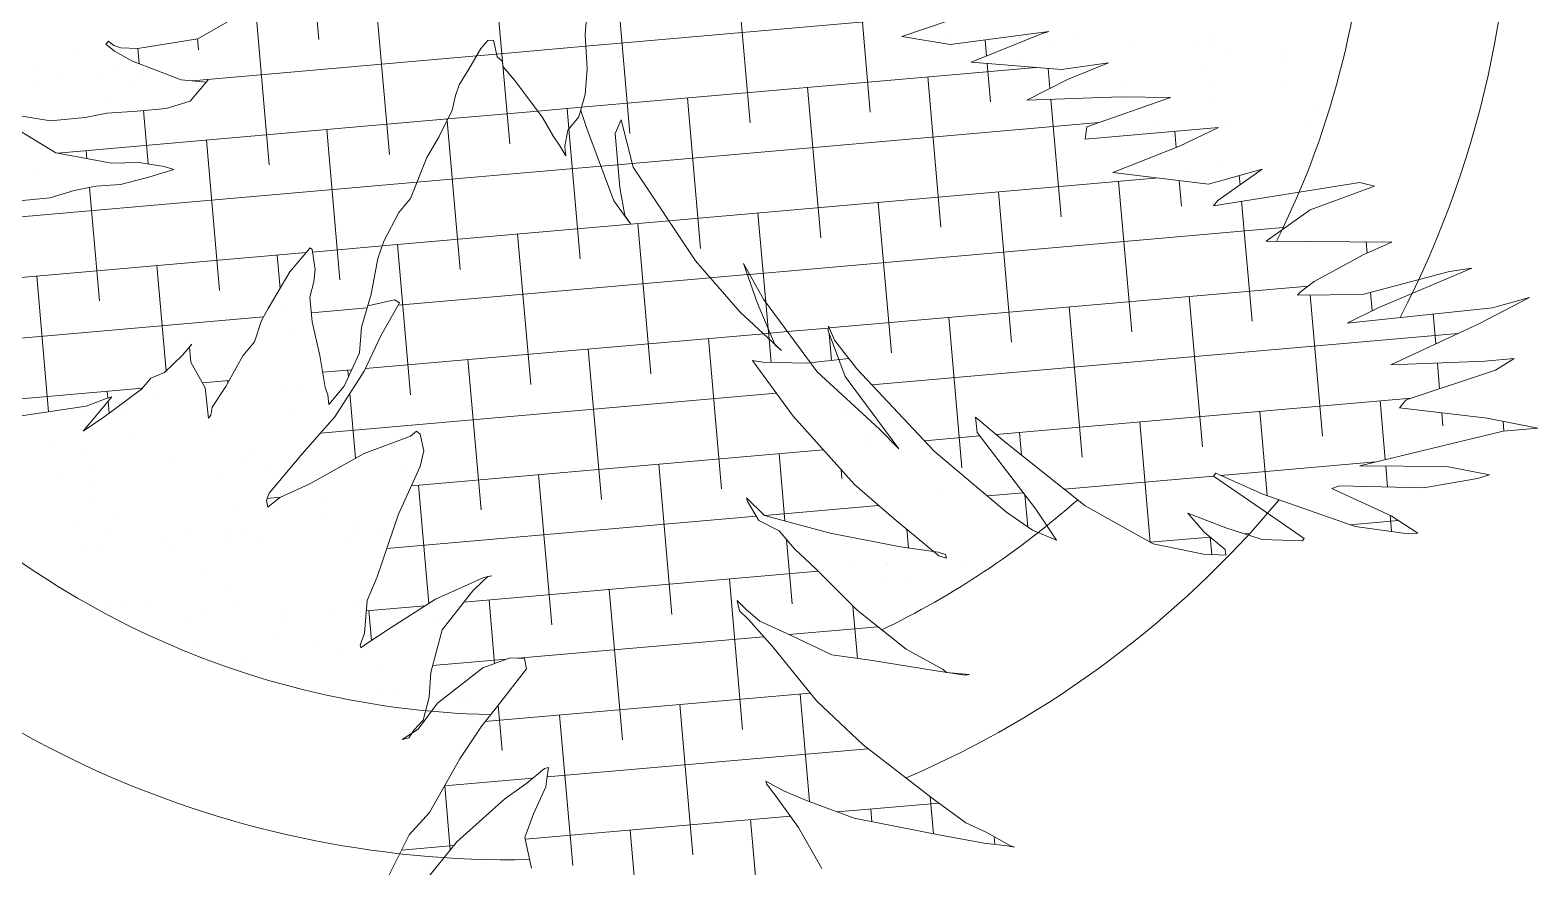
# Model space of a CAD drawing. Header units: metres. Extents: x -56 to -36, y -677 to -309.
# Drawn here: x -38.8866 to -38.6429, y -316.2995 to -316.1644 of the extents above; entities that cross this region are included whole.
import ezdxf

# ---------------------------------------------------------------- set-up
doc = ezdxf.new("R2010")
doc.units = ezdxf.units.M
doc.header["$LTSCALE"] = 5
doc.header["$MEASUREMENT"] = 0
doc.layers.add('A-FURN', color=7, linetype='Continuous', lineweight=18)

msp = doc.modelspace()

# ---------------------------------------------------------------- linework, layer by layer
at = {"layer": 'A-FURN', "color": 252}
for p, q in [((-38.84151561776375, -316.1477417892881), (-38.83992794097284, -316.165889018049)), ((-38.7917883336867, -316.1567837264369), (-38.78966391245726, -316.1810659722029)), ((-38.77236253707386, -316.1550841894534), (-38.77023811584448, -316.1793664352194)), ((-38.81121413029942, -316.1584832634205), (-38.81020307625286, -316.1700396640547)), ((-38.85947902741944, -316.1657979497469), (-38.84948937299063, -316.1600844292257)), ((-38.85006572352509, -316.1618823373877), (-38.8479413022956, -316.1861645831538)), ((-38.83063992691231, -316.1601828004041), (-38.82851550568282, -316.1844650461701)), ((-38.79656725561816, -316.1609955006928), (-38.79688546579288, -316.1651585930636)), ((-38.74571500990126, -316.1654053295208), (-38.7344281678094, -316.1615857436112)), ((-38.74501651869704, -316.162478966269), (-38.79678388635782, -316.16700802408)), ((-38.75213780392849, -316.1625165388247), (-38.75081231923164, -316.1776668982358)), ((-38.87432286044387, -316.1666328877074), (-38.87392624295845, -316.1661602140979)), ((-38.87296781633253, -316.1677698964238), (-38.87432286044387, -316.1666328877074)), ((-38.87392624295845, -316.1661602140979), (-38.87307934036451, -316.1668708445168)), ((-38.86915047168296, -316.1673483777907), (-38.85947902741944, -316.1657979497469)), ((-38.85950996139073, -316.1658029087681), (-38.85935373758556, -316.1675885550326)), ((-38.81263405774357, -316.1660398265975), (-38.81372475569393, -316.1673396793338)), ((-38.81172929870141, -316.1659935311213), (-38.81263405774357, -316.1660398265975)), ((-38.81112619152194, -316.1687146446465), (-38.81172929870141, -316.1659935311213)), ((-38.79688546579288, -316.1651585930636), (-38.79658401036019, -316.1706471156876)), ((-38.73788620052008, -316.166738859022), (-38.74571500990126, -316.1654053295208)), ((-38.73864043835866, -316.1658177333202), (-38.73864043835866, -316.1658177333202)), ((-38.72195166960321, -316.1646040682767), (-38.73788620052008, -316.166738859022)), ((-38.73449859024171, -316.1695813808133), (-38.72315389175949, -316.16500486896)), ((-38.73296321113369, -316.1656010440754), (-38.73296321113369, -316.1656010440754)), ((-38.73225985877443, -316.1659850833161), (-38.73203226838027, -316.1685864534248)), ((-38.72315389175949, -316.16500486896), (-38.72195166960321, -316.1646040682767)), ((-38.72111849541855, -316.166118195532), (-38.72111849541855, -316.166118195532)), ((-38.7176523918009, -316.1652055260025), (-38.7176523918009, -316.1652055260025)), ((-38.70845555920997, -316.1666710712669), (-38.70845555920997, -316.1666710712669)), ((-38.69607468723851, -316.1651770055601), (-38.69607468723851, -316.1651770055601)), ((-38.87867147809922, -316.1675529079895), (-38.87867147809922, -316.1675529079895)), ((-38.87307934036451, -316.1668708445168), (-38.87193497477247, -316.1672269696313)), ((-38.87003049106536, -316.169429114071), (-38.87296781633253, -316.1677698964238)), ((-38.87193497477247, -316.1672269696313), (-38.86915047168296, -316.1673483777907)), ((-38.86916203790835, -316.1673478734875), (-38.86894389879697, -316.1698412149397)), ((-38.81443147199158, -316.1685519877615), (-38.8604048654353, -316.1725741385116)), ((-38.81372475569393, -316.1673396793338), (-38.81569547313333, -316.1707202683596)), ((-38.81122443042759, -316.1682714079812), (-38.81443147199158, -316.1685519877615)), ((-38.79678388635782, -316.16700802408), (-38.81122443042759, -316.1682714079812)), ((-38.81027928897666, -316.1694252751233), (-38.81112619152194, -316.1687146446465)), ((-38.69788907531901, -316.1671048801896), (-38.69788907531901, -316.1671048801896)), ((-38.69520817979182, -316.1672494643433), (-38.69520817979182, -316.1672494643433)), ((-38.69262099926792, -316.1673772474563), (-38.69262099926792, -316.1673772474563)), ((-38.68347515736943, -316.1692943885939), (-38.68347515736943, -316.1692943885939)), ((-38.68336346407673, -316.1677666157999), (-38.68336346407673, -316.1677666157999)), ((-38.88548549696193, -316.1706445134391), (-38.88548549696193, -316.1706445134391)), ((-38.8814228261019, -316.1713534015918), (-38.8814228261019, -316.1713534015918)), ((-38.87327714641182, -316.1709894762846), (-38.87327714641182, -316.1709894762846)), ((-38.86214801414908, -316.1724186214322), (-38.87003049106536, -316.169429114071)), ((-38.81569547313333, -316.1707202683596), (-38.81724064491081, -316.1732497205909)), ((-38.81016776482872, -316.1703243271277), (-38.81027928897666, -316.1694252751233)), ((-38.8102030762528, -316.1700396640548), (-38.80908970907004, -316.1827655091866)), ((-38.80826328122819, -316.1725264715767), (-38.81016776482872, -316.1703243271277)), ((-38.72399517140141, -316.1704270801047), (-38.79746869578995, -316.1768551805579)), ((-38.79658401036019, -316.1706471156876), (-38.79690222053486, -316.1748102080584)), ((-38.71989855269899, -316.1707569258041), (-38.73449859024171, -316.1695813808133)), ((-38.73192710926176, -316.1697884276497), (-38.73138652261892, -316.1759673612522)), ((-38.7261932103718, -316.1697299676936), (-38.7261932103718, -316.1697299676936)), ((-38.72207043258257, -316.1705820534785), (-38.72178713066822, -316.1738202091777)), ((-38.71233408952739, -316.1696535939104), (-38.71989855269899, -316.1707569258041)), ((-38.71894012595718, -316.1723666082272), (-38.71233408952739, -316.1696535939104)), ((-38.71236403670176, -316.1696579619233), (-38.71236336690347, -316.1696656177526)), ((-38.69671632270095, -316.1708243762976), (-38.69671632270095, -316.1708243762976)), ((-38.88523097088714, -316.1725778309188), (-38.88523097088714, -316.1725778309188)), ((-38.87471523510126, -316.1721167359051), (-38.87471523510126, -316.1721167359051)), ((-38.86982345844118, -316.1731897181808), (-38.86982345844118, -316.1731897181808)), ((-38.86875988989331, -316.1719062773266), (-38.86875988989331, -316.1719062773266)), ((-38.85811999098954, -316.1727779862945), (-38.86214801414908, -316.1724186214322)), ((-38.86069800425972, -316.1758503654737), (-38.85782252793345, -316.1724234810389)), ((-38.85782252793345, -316.1724234810389), (-38.85811999098954, -316.1727779862945)), ((-38.81724064491081, -316.1732497205909), (-38.81782320128585, -316.1749759516735)), ((-38.80376442215569, -316.178516485075), (-38.80826328122819, -316.1725264715767)), ((-38.76095010178389, -316.1736602175745), (-38.75882568055445, -316.1979424633405)), ((-38.74152430517117, -316.1719606805908), (-38.73939988394167, -316.1962429263567)), ((-38.72550486446394, -316.1757183800368), (-38.71894012595718, -316.1723666082272)), ((-38.70984021277073, -316.1727263136119), (-38.70984021277073, -316.1727263136119)), ((-38.69554443051393, -316.1730999155952), (-38.69554443051393, -316.1730999155952)), ((-38.68360851827796, -316.1731188310711), (-38.68360851827796, -316.1731188310711)), ((-38.87354248248326, -316.1758362320131), (-38.87354248248326, -316.1758362320131)), ((-38.86457320534836, -316.1770288101084), (-38.86069800425972, -316.1758503654737)), ((-38.86030131715168, -316.1743062443094), (-38.86030131715168, -316.1743062443094)), ((-38.81782320128585, -316.1749759516735), (-38.81836445969836, -316.1773409400842)), ((-38.79690222053486, -316.1748102080584), (-38.79789795286254, -316.1784047961868)), ((-38.78037589839667, -316.1753597545579), (-38.77825147716729, -316.1996420003238)), ((-38.710322270479, -316.1751676941003), (-38.72550486446394, -316.1757183800368)), ((-38.72163334768285, -316.1755779567438), (-38.71997408732889, -316.1945433893733)), ((-38.7173451907137, -316.1753667778848), (-38.7173451907137, -316.1753667778848)), ((-38.7158294278818, -316.1800109798241), (-38.70230752218018, -316.175247666448)), ((-38.70230752218018, -316.175247666448), (-38.710322270479, -316.1751676941003)), ((-38.69528990443902, -316.1750332330749), (-38.69528990443902, -316.1750332330749)), ((-38.67821418659057, -316.1765553993661), (-38.67821418659057, -316.1765553993661)), ((-38.88987752866589, -316.177946619896), (-38.88329223935469, -316.1790421926943)), ((-38.88329223935469, -316.1790421926943), (-38.87766537672732, -316.178528083118)), ((-38.81906631601984, -316.1787447274872), (-38.88210676217912, -316.1842600518697)), ((-38.87766537672732, -316.178528083118), (-38.87418679316349, -316.1778223122572)), ((-38.87418679316349, -316.1778223122572), (-38.86929530893352, -316.1774966242084)), ((-38.86929530893352, -316.1774966242084), (-38.86457320534836, -316.1770288101084)), ((-38.86828291213422, -316.1773963270657), (-38.86752993750596, -316.1860028664503)), ((-38.81836445969836, -316.1773409400842), (-38.82049218801544, -316.1815966233589)), ((-38.81922749162229, -316.178758828525), (-38.81920453825742, -316.1790211866856)), ((-38.81920453825742, -316.1790211866856), (-38.81710307039285, -316.203041074291)), ((-38.80454704831155, -316.17747445616), (-38.81906631601984, -316.1787447274872)), ((-38.79746869578995, -316.1768551805579), (-38.80454704831155, -316.17747445616)), ((-38.80201694931688, -316.1815937238701), (-38.80376442215569, -316.178516485075)), ((-38.79980169500951, -316.1770592915414), (-38.79951534056065, -316.1803323378687)), ((-38.79789795286254, -316.1784047961868), (-38.79968273129649, -316.1805318278368)), ((-38.79761345794626, -316.1773777709643), (-38.79660076520881, -316.1802987306919)), ((-38.79206460053175, -316.1810844738518), (-38.79108542661342, -316.1788855692085)), ((-38.79108542661342, -316.1788855692085), (-38.78914802245052, -316.1865522784588)), ((-38.88242478600492, -316.184200167779), (-38.88836966254158, -316.180621438061)), ((-38.83865328823512, -316.1804583655087), (-38.83652886700563, -316.2047406112746)), ((-38.79968273129649, -316.1805318278368), (-38.80015376359083, -316.1831571107684)), ((-38.79951534056065, -316.1803323378687), (-38.79767727378001, -316.2013415373074)), ((-38.79660076520881, -316.1802987306919), (-38.79226729417272, -316.1919896462132)), ((-38.79128812037018, -316.1897907414727), (-38.79206460053175, -316.1810844738518)), ((-38.7138992571287, -316.1793310454739), (-38.78930571517529, -316.1859282557097)), ((-38.71607322334486, -316.1820214629885), (-38.7158294278818, -316.1800109798241)), ((-38.69456968620037, -316.1801294885041), (-38.71607322334486, -316.1820214629885)), ((-38.70833270972375, -316.1811083614996), (-38.70833270972375, -316.1811083614996)), ((-38.70449238510795, -316.1790783514747), (-38.70449238510795, -316.1790783514747)), ((-38.70160648671808, -316.1807486167406), (-38.70137972109208, -316.1833405597062)), ((-38.70083696155373, -316.183126754942), (-38.69456968620037, -316.1801294885041)), ((-38.69264766939293, -316.1795955029313), (-38.69264766939293, -316.1795955029313)), ((-38.6799847331844, -316.1801483786662), (-38.6799847331844, -316.1801483786662)), ((-38.87750488146068, -316.1838574394758), (-38.87739198539876, -316.1851478473683)), ((-38.8580790848479, -316.1821579024922), (-38.85595466361841, -316.2064401482582)), ((-38.82049218801544, -316.1815966233589), (-38.8224629053482, -316.1849772123753)), ((-38.80095936820371, -316.1830852378909), (-38.80201694931688, -316.1815937238701)), ((-38.80000094151981, -316.1846949202654), (-38.80095936820371, -316.1830852378909)), ((-38.80015376359083, -316.1831571107684), (-38.80011246560977, -316.1837958683097)), ((-38.80011246560977, -316.1837958683097), (-38.80000094151981, -316.1846949202654)), ((-38.71161566218612, -316.1873727191007), (-38.70083696155373, -316.183126754942)), ((-38.67925324794439, -316.1826845745824), (-38.67925324794439, -316.1826845745824)), ((-38.87345161103158, -316.1858898223946), (-38.88242478600492, -316.184200167779)), ((-38.86902697044459, -316.1857765135989), (-38.87345161103158, -316.1858898223946)), ((-38.86492872111816, -316.1863961729242), (-38.86902697044459, -316.1857765135989)), ((-38.8224629053482, -316.1849772123753), (-38.82513189201993, -316.1915978841093)), ((-38.79161458570556, -316.1861302557066), (-38.79435047097317, -316.1863696146522)), ((-38.78930571517529, -316.1859282557097), (-38.79161458570556, -316.1861302557066)), ((-38.70561830334574, -316.1861164996004), (-38.70561830334574, -316.1861164996004)), ((-38.70293837803635, -316.1845449297946), (-38.70293837803635, -316.1845449297946)), ((-38.69391546363502, -316.1854731474651), (-38.69391546363502, -316.1854731474651)), ((-38.88553516889718, -316.186920832224), (-38.88553516889718, -316.186920832224)), ((-38.87200160114233, -316.189321566436), (-38.86722164116682, -316.1880968263923)), ((-38.86722164116682, -316.1880968263923), (-38.86334644012689, -316.1869183818155)), ((-38.86334644012689, -316.1869183818155), (-38.86492872111816, -316.1863961729242)), ((-38.79435047097317, -316.1863696146522), (-38.82407249682163, -316.188969954971)), ((-38.78914802245052, -316.1865522784588), (-38.77903905558063, -316.2016797975983)), ((-38.70424059050671, -316.1882732650557), (-38.78337163105081, -316.1951963340363)), ((-38.69616872193356, -316.1892588946076), (-38.71161566218612, -316.1873727191007)), ((-38.70091261265443, -316.1886796335799), (-38.70054829071611, -316.1928438523894)), ((-38.69948469006582, -316.1867451716907), (-38.69948469006582, -316.1867451716907)), ((-38.6875135609088, -316.1868557100936), (-38.69616872193356, -316.1892588946076)), ((-38.69466085580919, -316.1919337127725), (-38.6875135609088, -316.1868557100936)), ((-38.69119550010194, -316.1878780341411), (-38.69106423597006, -316.1893783900339)), ((-38.82407249682163, -316.188969954971), (-38.89855719315366, -316.1954865215062)), ((-38.88334211104043, -316.1914851744555), (-38.87946691000062, -316.1903067298787)), ((-38.88244446312788, -316.1911283553159), (-38.88244446312788, -316.1911283553159)), ((-38.88014083720972, -316.190357400519), (-38.88014083720972, -316.190357400519)), ((-38.87946691000062, -316.1903067298787), (-38.8759883263788, -316.1896009590665)), ((-38.87698470233701, -316.1898031140657), (-38.87538046023124, -316.2081396852417)), ((-38.8759883263788, -316.1896009590665), (-38.87200160114233, -316.189321566436)), ((-38.79046196500147, -316.1943099590159), (-38.79128812037018, -316.1897907414727)), ((-38.7301118698812, -316.1905367087118), (-38.7279874486517, -316.2148189544778)), ((-38.71068607326836, -316.1888371717281), (-38.70856165203898, -316.2131194174941)), ((-38.67172785962848, -316.1890261377796), (-38.69535493628345, -316.1927608917928)), ((-38.67972205712275, -316.1933935100397), (-38.669339974015, -316.189620219655)), ((-38.669339974015, -316.189620219655), (-38.67172785962848, -316.1890261377796)), ((-38.88896897360988, -316.1919992840804), (-38.88334211104043, -316.1914851744555)), ((-38.82513189201993, -316.1915978841093), (-38.8270158248159, -316.1938430842682)), ((-38.79226729417272, -316.1919896462132), (-38.78957376448452, -316.1956593469275)), ((-38.74953766649398, -316.1922362456954), (-38.74741324526454, -316.2165184914614)), ((-38.69535493628345, -316.1927608917928), (-38.69466085580919, -316.1919337127725)), ((-38.69083087059161, -316.1920457685152), (-38.68913585542614, -316.2114198805105)), ((-38.68686935207174, -316.1984715127766), (-38.67972205712275, -316.1933935100397)), ((-38.78337163105081, -316.1951963340363), (-38.82970431552096, -316.1992499186782)), ((-38.8270158248159, -316.1938430842682), (-38.82944101607305, -316.1984532728957)), ((-38.78957376448452, -316.1956593469275), (-38.79046196500147, -316.1943099590159)), ((-38.78838925971954, -316.1956353196625), (-38.78626483849004, -316.2199175654284)), ((-38.76896346310676, -316.193935782679), (-38.76770158305314, -316.2083591376916)), ((-38.82944101607305, -316.1984532728957), (-38.83037889196177, -316.2012909350224)), ((-38.80781505633232, -316.1973348566461), (-38.80569063510288, -316.2216171024122)), ((-38.68410419119962, -316.1962988018082), (-38.77034300226657, -316.2038437201325)), ((-38.66651436927717, -316.1986363168655), (-38.68686935207174, -316.1984715127766)), ((-38.84197878814697, -316.2003237958838), (-38.9027867197477, -316.2056438005513)), ((-38.84666664955793, -316.2007339306133), (-38.84619481925066, -316.2061269757025)), ((-38.8413309654604, -316.1995517451828), (-38.8446030592535, -316.2034513034401)), ((-38.84099220443252, -316.1998359973619), (-38.8413309654604, -316.1995517451828)), ((-38.84051717976163, -316.20305374231), (-38.84099220443252, -316.1998359973619)), ((-38.82970431552096, -316.1992499186782), (-38.84093369052377, -316.2002323616895)), ((-38.82724085294515, -316.1990343936296), (-38.82511643171566, -316.2233166393955)), ((-38.67907784828563, -316.2050093127227), (-38.67108365079136, -316.2006419404626)), ((-38.67108365079136, -316.2006419404626), (-38.66651436927717, -316.1986363168655)), ((-38.67068273816423, -316.1986025676729), (-38.67052574098963, -316.2003970535893)), ((-38.86609244617071, -316.2024334675967), (-38.86460483254862, -316.219436969104)), ((-38.84076097511806, -316.2050642254651), (-38.84051717976163, -316.20305374231)), ((-38.83037889196177, -316.2012909350224), (-38.83144903910764, -316.2070381323665)), ((-38.77903905558063, -316.2016797975983), (-38.77183010817876, -316.2099438285204)), ((-38.76909927283751, -316.2084092588383), (-38.77132177033795, -316.2021142752017)), ((-38.77132177033795, -316.2021142752017), (-38.76806643133537, -316.2078663319971)), ((-38.65723555016191, -316.2034015904754), (-38.67130689544993, -316.2070997682349)), ((-38.66876618766818, -316.2092316594914), (-38.65358758605979, -316.2028379456751)), ((-38.65358758605979, -316.2028379456751), (-38.65723555016191, -316.2034015904754)), ((-38.88551824278343, -316.2041330045804), (-38.88360023130056, -316.226055976147)), ((-38.8446030592535, -316.2034513034401), (-38.84811894847044, -316.2093613446973)), ((-38.84140138795064, -316.2075473823361), (-38.84076097511806, -316.2050642254651)), ((-38.7766686396383, -316.2043971416921), (-38.82712749966461, -316.2088117199189)), ((-38.77070014350059, -316.2038749659417), (-38.7766686396383, -316.2043971416921)), ((-38.77034300226657, -316.2038437201325), (-38.77070014350059, -316.2038749659417)), ((-38.68005151949276, -316.2057314823929), (-38.75746383800984, -316.2125041826804)), ((-38.68137076833429, -316.2067099661908), (-38.67907784828563, -316.2050093127227)), ((-38.8409842196701, -316.211522053228), (-38.84140138795064, -316.2075473823361)), ((-38.83144903910764, -316.2070381323665), (-38.83302732777091, -316.2123589514129)), ((-38.82770110458526, -316.207981056989), (-38.83201197933991, -316.2089359492223)), ((-38.82692003054885, -316.2084400290954), (-38.82770110458526, -316.207981056989)), ((-38.76806643133537, -316.2078663319971), (-38.75940747415089, -316.2195621069699)), ((-38.69927363797845, -316.2074131998489), (-38.69714921674895, -316.2316954456149)), ((-38.68176738580107, -316.2071826400134), (-38.68137076833429, -316.2067099661908)), ((-38.67130689544993, -316.2070997682349), (-38.68176738580107, -316.2071826400134)), ((-38.67972074108192, -316.2071664257555), (-38.67772342013612, -316.2299959086316)), ((-38.66997006771138, -316.2067484282237), (-38.66971153693683, -316.2097034484982)), ((-38.6524723448704, -316.2118284654751), (-38.64430876695386, -316.2076032191783)), ((-38.64430876695386, -316.2076032191783), (-38.65029094901834, -316.2092287600606)), ((-38.84885019258363, -316.2107122092905), (-38.93279025447364, -316.2180560131216)), ((-38.84811894847044, -316.2093613446973), (-38.84916834844913, -316.2112999548683)), ((-38.84561009508187, -316.2096197520652), (-38.84561009508187, -316.2096197520652)), ((-38.83210428395736, -316.2092471321253), (-38.84114001704685, -316.2100376563372)), ((-38.82983836335782, -316.2136683616149), (-38.82692003054885, -316.2084400290954)), ((-38.77183010817876, -316.2099438285204), (-38.76518297009127, -316.2161255033612)), ((-38.76619925322345, -316.2152727468818), (-38.76909927283751, -316.2084092588383)), ((-38.76770158305308, -316.2083591376916), (-38.76733107548225, -316.2125940586056)), ((-38.71869943459123, -316.2091127368329), (-38.71657501336173, -316.2333949825988)), ((-38.65029094901834, -316.2092287600606), (-38.67373208665848, -316.2117099568044)), ((-38.67373208665848, -316.2117099568044), (-38.66876618766818, -316.2092316594914)), ((-38.65987705130536, -316.2102434294912), (-38.65945421041536, -316.21507652298)), ((-38.84916834844913, -316.2112999548683), (-38.85033346126633, -316.2147524168782)), ((-38.84441983591378, -316.2131141881309), (-38.84441983591378, -316.2131141881309)), ((-38.8397780052438, -316.2169642804338), (-38.8409842196701, -316.211522053228)), ((-38.83302732777091, -316.2123589514129), (-38.83334553799423, -316.2165220438416)), ((-38.76733107548225, -316.2125940586056), (-38.76718500420881, -316.2142636609002)), ((-38.76419670044143, -316.2130932318163), (-38.76701594313633, -316.2133398835918)), ((-38.75760724504826, -316.2125167291705), (-38.76419670044143, -316.2130932318163)), ((-38.75764324652144, -316.2129877307123), (-38.75758539013114, -316.2122308047685)), ((-38.75487130947388, -316.2203478501299), (-38.75764324652144, -316.2129877307123)), ((-38.75758539013114, -316.2122308047685), (-38.75658566546625, -316.2144792446844)), ((-38.73812523120395, -316.2108122738163), (-38.73600080997451, -316.2350945195823)), ((-38.66667596136702, -316.218436178394), (-38.6524723448704, -316.2118284654751)), ((-38.86045519054099, -316.2151195407779), (-38.86194250596751, -316.2168920672301)), ((-38.86085180801709, -316.2155922144939), (-38.86045519054099, -316.2151195407779)), ((-38.85033346126633, -316.2147524168782), (-38.85221739407163, -316.2169976169304)), ((-38.84096614794319, -316.2153144300271), (-38.84096614794319, -316.2153144300271)), ((-38.8326232536908, -316.2194991215879), (-38.82983836335782, -316.2136683616149)), ((-38.76807838847859, -316.2134328355148), (-38.83241423311679, -316.2190614925791)), ((-38.77697682442957, -316.2142113477835), (-38.77485240320007, -316.2384935935494)), ((-38.76701594313633, -316.2133398835918), (-38.76807838847859, -316.2134328355148)), ((-38.76718500420881, -316.2142636609002), (-38.76685330886502, -316.2180549560288)), ((-38.76518297009127, -316.2161255033612), (-38.76619925322345, -316.2152727468818)), ((-38.75746888585795, -316.2134506976852), (-38.75709339201555, -316.2177426119431)), ((-38.75658566546625, -316.2144792446844), (-38.75297500690132, -316.2191198703777)), ((-38.6558541598138, -316.2134017311498), (-38.75056302518968, -316.2216876832055)), ((-38.86194250596751, -316.2168920672301), (-38.8648592803722, -316.2196801942394)), ((-38.86058746185617, -316.2180290759466), (-38.86085180801709, -316.2155922144939)), ((-38.85221739407163, -316.2169976169304), (-38.85326679409891, -316.2189362271595)), ((-38.83891055185475, -316.2221222553539), (-38.8397780052438, -316.2169642804338)), ((-38.83334553799423, -316.2165220438416), (-38.83582858570909, -316.2218891582577)), ((-38.81582841765513, -316.2176104217506), (-38.81370399642569, -316.2418926675165)), ((-38.7964026210424, -316.215910884767), (-38.79427819981291, -316.2401931305329)), ((-38.76818015896495, -316.218022193812), (-38.7698247419203, -316.2177544955886)), ((-38.7698247419203, -316.2177544955886), (-38.76915946326429, -316.2187131068236)), ((-38.76112099842899, -316.2181964966574), (-38.76818015896495, -316.218022193812)), ((-38.75429220156005, -316.2174269362295), (-38.76112099842899, -316.2181964966574)), ((-38.65149336738202, -316.2178854924574), (-38.66667596136702, -316.218436178394)), ((-38.64677126374826, -316.2174176782995), (-38.65149336738202, -316.2178854924574)), ((-38.64979956224286, -316.2193067533531), (-38.64677126374826, -316.2174176782995)), ((-38.8648592803722, -316.2196801942394), (-38.86709434392392, -316.2206239217545)), ((-38.8582905494309, -316.2221714503582), (-38.86058746185617, -316.2180290759466)), ((-38.85326679409891, -316.2189362271595), (-38.85494004843358, -316.2219623108716)), ((-38.8346092359595, -316.2192535304442), (-38.83932363994435, -316.2196659873481)), ((-38.83733339215459, -316.226862314716), (-38.8326232536908, -316.2194991215879)), ((-38.83525421426796, -316.2193099587342), (-38.83515579329392, -316.2204349156153)), ((-38.76915946326429, -316.2187131068236), (-38.76330539808745, -316.226738180669)), ((-38.75940747415089, -316.2195621069699), (-38.74930249966692, -316.228846598123)), ((-38.75925045172605, -316.2198919148859), (-38.75925045172605, -316.2198919148859)), ((-38.74726993345124, -316.2305521111398), (-38.75487130947388, -316.2203478501299)), ((-38.75297500690132, -316.2191198703777), (-38.74047396562074, -316.2324285675401)), ((-38.66422622692872, -316.2241163622541), (-38.64979956224286, -316.2193067533531)), ((-38.65918405265373, -316.2181644403254), (-38.65882098310144, -316.2223143442972)), ((-38.86842706365675, -316.2222122069928), (-38.90515993078887, -316.2254259164457)), ((-38.86858165929246, -316.2223964482553), (-38.87469611269071, -316.2269315240931)), ((-38.87410580749352, -316.2227090327013), (-38.87400717513444, -316.2238364057241)), ((-38.86709434392392, -316.2206239217545), (-38.86858165929246, -316.2223964482553)), ((-38.85439963144327, -316.2209849656957), (-38.85873798432905, -316.2213645223916)), ((-38.8577618570603, -316.2270451732058), (-38.8582905494309, -316.2221714503582)), ((-38.85494004843358, -316.2219623108716), (-38.85717930078263, -316.2253189422391)), ((-38.85468001088074, -316.2210094957178), (-38.85464356152787, -316.2214261137273)), ((-38.84517280837863, -316.2222877441015), (-38.84517280837863, -316.2222877441015)), ((-38.84304958468286, -316.2219657906533), (-38.84304958468286, -316.2219657906533)), ((-38.83846026672759, -316.2233055595953), (-38.83891055185475, -316.2221222553539)), ((-38.83582858570909, -316.2218891582577), (-38.83830744460798, -316.2248433690344)), ((-38.75251193586419, -316.2204854973698), (-38.75251193586419, -316.2204854973698)), ((-38.87753428352855, -316.2251541380923), (-38.88874671069564, -316.2268211147769)), ((-38.87802187424145, -316.2291751044024), (-38.87336161938393, -316.2236211882018)), ((-38.87456384142425, -316.2240219889824), (-38.87753428352855, -316.2251541380923)), ((-38.87336161938393, -316.2236211882018), (-38.87456384142425, -316.2240219889824)), ((-38.87396327245315, -316.2243382156674), (-38.8737948691805, -316.2262630738818)), ((-38.86569033938903, -316.2233039604556), (-38.86569033938903, -316.2233039604556)), ((-38.85717930078263, -316.2253189422391), (-38.85736523969084, -316.2265724994992)), ((-38.76600413412407, -316.2230386051896), (-38.83966799499106, -316.229483357927)), ((-38.83830744460798, -316.2248433690344), (-38.83846026672759, -316.2233055595953)), ((-38.83630122540731, -316.2241716498281), (-38.83630122540731, -316.2241716498281)), ((-38.83492311708787, -316.2230944168199), (-38.83400876378241, -316.2335455229247)), ((-38.6634335022965, -316.22385208111), (-38.7305029855543, -316.2297199005636)), ((-38.66843540607564, -316.2242896909865), (-38.66760617280855, -316.2337678706004)), ((-38.66531692493706, -316.2254162149416), (-38.66422622692872, -316.2241163622541)), ((-38.87819587017887, -316.2260147260571), (-38.87819587017887, -316.2260147260571)), ((-38.87469611269071, -316.2269315240931), (-38.87802187424145, -316.2291751044024)), ((-38.87153786377988, -316.2257196691195), (-38.87153786377988, -316.2257196691195)), ((-38.85736523969084, -316.2265724994992), (-38.8577618570603, -316.2270451732058)), ((-38.84400005576052, -316.2260072402095), (-38.84400005576052, -316.2260072402095)), ((-38.84259301390355, -316.2327672573737), (-38.83733339215459, -316.226862314716)), ((-38.76330539808745, -316.226738180669), (-38.75337915958065, -316.2378111495063)), ((-38.7548765857907, -316.225815506924), (-38.7548765857907, -316.225815506924)), ((-38.74744181480017, -316.2275716634402), (-38.74744181480017, -316.2275716634402)), ((-38.73357046613481, -316.2293610479676), (-38.7338348122378, -316.2269241865635)), ((-38.7338348122378, -316.2269241865635), (-38.72909215775084, -316.2309037169554)), ((-38.70728699930126, -316.2276887649537), (-38.70558596678265, -316.2471316556098)), ((-38.68786120268842, -316.2259892279701), (-38.68667268508656, -316.239574046322)), ((-38.65111350475459, -316.2270644337456), (-38.66531692493706, -316.2254162149416)), ((-38.65848019456521, -316.226209575091), (-38.65829762352334, -316.2282963716479)), ((-38.64294593439413, -316.2286822154839), (-38.65111350475459, -316.2270644337456)), ((-38.64857415579021, -316.227567412257), (-38.64843276375277, -316.2291835306401)), ((-38.87036511116187, -316.2294391652275), (-38.87036511116187, -316.2294391652275)), ((-38.8571239458303, -316.2279091775239), (-38.8571239458303, -316.2279091775239)), ((-38.85667785839914, -316.2290455440703), (-38.85667785839914, -316.2290455440703)), ((-38.82508931166868, -316.2299960270626), (-38.8326273675942, -316.2327717406557)), ((-38.82414336787664, -316.2291545070838), (-38.82508931166868, -316.2299960270626)), ((-38.82357817110122, -316.2296612976099), (-38.82414336787664, -316.2291545070838)), ((-38.82297768036867, -316.2323722216971), (-38.82357817110122, -316.2296612976099)), ((-38.75131057279103, -316.2296107558739), (-38.75131057279103, -316.2296107558739)), ((-38.74930249966692, -316.228846598123), (-38.74621235233806, -316.2320436251607)), ((-38.7467842827655, -316.2278337403969), (-38.7467842827655, -316.2278337403969)), ((-38.73312007629212, -316.2299488663347), (-38.74206786027136, -316.2307316959964)), ((-38.72406460635634, -316.2417674533592), (-38.73357046613481, -316.2293610479676)), ((-38.72671279591404, -316.2293883019374), (-38.72639304158733, -316.2330431106153)), ((-38.67170829051966, -316.2347531407981), (-38.64857279702144, -316.2291963250601)), ((-38.64857279702144, -316.2291963250601), (-38.64294593439413, -316.2286822154839)), ((-38.88348900123154, -316.231341102542), (-38.88348900123154, -316.231341102542)), ((-38.85128352671168, -316.2324821123653), (-38.85128352671168, -316.2324821123653)), ((-38.75844131507014, -316.2321641876741), (-38.82496614017711, -316.237984355714)), ((-38.82355665753224, -316.2348704174173), (-38.82297768036867, -316.2323722216971)), ((-38.75105604671612, -316.2315440733536), (-38.75105604671612, -316.2315440733536)), ((-38.74621235233806, -316.2320436251607), (-38.74726993345124, -316.2305521111398)), ((-38.74626906218211, -316.2312911595482), (-38.74626906218211, -316.2312911595482)), ((-38.74047396562074, -316.2324285675401), (-38.7287867100388, -316.2422352675752)), ((-38.72909215775084, -316.2309037169554), (-38.71609115608729, -316.2412086682235)), ((-38.87742588513223, -316.2326991332517), (-38.87742588513223, -316.2326991332517)), ((-38.86417850571408, -316.233277526328), (-38.86417850571408, -316.233277526328)), ((-38.85233378999899, -316.2337946777847), (-38.85233378999899, -316.2337946777847)), ((-38.84796843097487, -316.2391718392086), (-38.84259301390355, -316.2327672573737)), ((-38.84782983874109, -316.2346823542616), (-38.84782983874109, -316.2346823542616)), ((-38.8326273675942, -316.2327717406557), (-38.84149211416391, -316.2377372847717)), ((-38.82705396750478, -316.2425969456569), (-38.82355665753224, -316.2348704174173)), ((-38.82642347437221, -316.234925946596), (-38.82642347437221, -316.234925946596)), ((-38.78499018575238, -316.234486912888), (-38.78286576452288, -316.258769158654)), ((-38.76556438913954, -316.2327873759045), (-38.7646133260163, -316.2436580771466)), ((-38.66915509103401, -316.234139898678), (-38.69417413918976, -316.2363287817638)), ((-38.65765769240809, -316.2348635501051), (-38.67170829051966, -316.2347531407981)), ((-38.66751709145311, -316.2347860751531), (-38.66721846702407, -316.2381993679951)), ((-38.65073364211767, -316.2362433751405), (-38.65765769240809, -316.2348635501051)), ((-38.88140204984492, -316.2370350744989), (-38.88140204984492, -316.2370350744989)), ((-38.87699450710571, -316.2351399845612), (-38.87699450710571, -316.2351399845612)), ((-38.87673998103085, -316.2370733020409), (-38.87673998103085, -316.2370733020409)), ((-38.85583338281705, -316.2358424331296), (-38.85583338281705, -316.2358424331296)), ((-38.83484533625929, -316.2352302258118), (-38.83484533625929, -316.2352302258118)), ((-38.80441598236516, -316.2361864498718), (-38.80229156113566, -316.2604686956377)), ((-38.75554943196752, -316.2353901560462), (-38.75542660658729, -316.236794056566)), ((-38.69534116791348, -316.2364308835472), (-38.71945707085146, -316.238540751665)), ((-38.69536010666977, -316.2364534540466), (-38.69496348920299, -316.2359807802241)), ((-38.68491218236059, -316.2436092935264), (-38.69536010666977, -316.2364534540466)), ((-38.69496348920299, -316.2359807802241), (-38.68737847527549, -316.2393247929962)), ((-38.66143792783461, -316.2383367299675), (-38.65267124266202, -316.2368325974578)), ((-38.65267124266202, -316.2368325974578), (-38.65073364211767, -316.2362433751405)), ((-38.84838253843148, -316.2403695429016), (-38.84796843097487, -316.2391718392086)), ((-38.846095418499, -316.2398329280357), (-38.84826255767265, -316.2400225281456)), ((-38.84622376625467, -316.2398913580438), (-38.84814901428811, -316.2414237910828)), ((-38.84149211416391, -316.2377372847717), (-38.84622376625467, -316.2398913580438)), ((-38.82653698100395, -316.2378674384944), (-38.82653698100395, -316.2378674384944)), ((-38.82384177897799, -316.2378859868552), (-38.82217087750237, -316.2569844781138)), ((-38.7679077215964, -316.242767300569), (-38.77080042699097, -316.2399321337795)), ((-38.77080042699097, -316.2399321337795), (-38.77066698450577, -316.2405345613396)), ((-38.75337915958065, -316.2378111495063), (-38.74694611724956, -316.2433380275249)), ((-38.75091341168874, -316.2382227871319), (-38.75091341168874, -316.2382227871319)), ((-38.7390686959736, -316.2387399385885), (-38.7390686959736, -316.2387399385885)), ((-38.72609214614189, -316.2391212455345), (-38.73189304901396, -316.239628758774)), ((-38.72583151353834, -316.2394614055844), (-38.72538178931458, -316.244601776984)), ((-38.68737847527549, -316.2393247929962), (-38.67246042382354, -316.2445931772812)), ((-38.6762239044501, -316.2384147421974), (-38.67502168229382, -316.2380139415141)), ((-38.66664762223004, -316.2428255104936), (-38.6762239044501, -316.2384147421974)), ((-38.67502168229382, -316.2380139415141), (-38.66143792783461, -316.2383367299675)), ((-38.87600771815752, -316.2404716427938), (-38.87600771815752, -316.2404716427938)), ((-38.85290203640525, -316.2412993635124), (-38.85290203640525, -316.2412993635124)), ((-38.84814901428811, -316.2414237910828), (-38.84838253843148, -316.2403695429016)), ((-38.83881735775114, -316.2404239378764), (-38.83881735775114, -316.2404239378764)), ((-38.77066698450577, -316.2405345613396), (-38.76885366533989, -316.2436088204898)), ((-38.74947329434283, -316.2411668309423), (-38.76787325817074, -316.2427766191865)), ((-38.7287867100388, -316.2422352675752), (-38.72459349509896, -316.245149662186)), ((-38.72075141100285, -316.2467625843755), (-38.72406460635634, -316.2417674533592)), ((-38.71609115608729, -316.2412086682235), (-38.70511853184215, -316.2473952026224)), ((-38.8792670918065, -316.2447312885305), (-38.8792670918065, -316.2447312885305)), ((-38.87255403018688, -316.24267188469), (-38.87255403018688, -316.24267188469)), ((-38.83848811845561, -316.2434888719167), (-38.83848811845561, -316.2434888719167)), ((-38.83342302606374, -316.2438605061713), (-38.83342302606374, -316.2438605061713)), ((-38.8304826230316, -316.2526782142116), (-38.82705396750478, -316.2425969456569)), ((-38.76927233227102, -316.2428990223097), (-38.82893187601573, -316.2481185560586)), ((-38.76885366533989, -316.2436088204898), (-38.76554685243079, -316.245246283635)), ((-38.75730822395937, -316.2456333146828), (-38.7679077215964, -316.242767300569)), ((-38.74694611724956, -316.2433380275249), (-38.73973200076611, -316.2493238777473)), ((-38.72880598742549, -316.243151357833), (-38.72880598742549, -316.243151357833)), ((-38.69685998814762, -316.2454646916506), (-38.69951221996129, -316.242433748487)), ((-38.69951221996129, -316.242433748487), (-38.69338140452581, -316.2447589208384)), ((-38.69338140452581, -316.2447589208384), (-38.68749019568887, -316.2466816726568)), ((-38.68071896746946, -316.2465236881951), (-38.68491218236059, -316.2436092935264)), ((-38.66545365711048, -316.243603308587), (-38.67331566373767, -316.2442911450394)), ((-38.67246042382354, -316.2445931772812), (-38.66389623598698, -316.2457382853034)), ((-38.66682070672741, -316.2427457889904), (-38.66659041374763, -316.2453780497941)), ((-38.66235525296744, -316.24562173676), (-38.66664762223004, -316.2428255104936)), ((-38.87346271103021, -316.2451064134594), (-38.87346271103021, -316.2451064134594)), ((-38.86485317385691, -316.2469207969347), (-38.86485317385691, -316.2469207969347)), ((-38.86161799531513, -316.2456235649161), (-38.86161799531513, -316.2456235649161)), ((-38.85463201974383, -316.2449676916337), (-38.85463201974383, -316.2449676916337)), ((-38.85437749366898, -316.2469010091133), (-38.85437749366898, -316.2469010091133)), ((-38.85172928378719, -316.2450188596204), (-38.85172928378719, -316.2450188596204)), ((-38.8489550591066, -316.246176440651), (-38.8489550591066, -316.246176440651)), ((-38.83570767968834, -316.2467548337274), (-38.83570767968834, -316.2467548337274)), ((-38.83347089545524, -316.245670140202), (-38.83347089545524, -316.245670140202)), ((-38.82996933809309, -316.2460607480675), (-38.82996933809309, -316.2460607480675)), ((-38.76554685243079, -316.245246283635), (-38.76308590160696, -316.248177087322)), ((-38.76434963514467, -316.2466720776014), (-38.7634399679101, -316.2570696216705)), ((-38.74594529933265, -316.2478562342627), (-38.75730822395937, -316.2456333146828)), ((-38.75517104282679, -316.2465832828511), (-38.75517104282679, -316.2465832828511)), ((-38.7536479735634, -316.2472016646313), (-38.7536479735634, -316.2472016646313)), ((-38.74491973912077, -316.2450193971009), (-38.74465548939057, -316.248039785338)), ((-38.72763323480743, -316.246870853941), (-38.72763323480743, -316.246870853941)), ((-38.72459349509896, -316.245149662186), (-38.72075141100285, -316.2467625843755)), ((-38.69590344600758, -316.2462673199222), (-38.70561241354827, -316.2471167445165)), ((-38.69347237782065, -316.2483072133839), (-38.69685998814762, -316.2454646916506)), ((-38.69587203718223, -316.2462936748627), (-38.69562789661293, -316.2490842143394)), ((-38.68953356290862, -316.245710027363), (-38.69026988580302, -316.245774447269)), ((-38.68749019568887, -316.2466816726568), (-38.6810164305256, -316.2468781934508)), ((-38.6810164305256, -316.2468781934508), (-38.68071896746946, -316.2465236881951)), ((-38.66389623598698, -316.2457382853034), (-38.66235525296744, -316.24562173676)), ((-38.87809433918844, -316.2484507846385), (-38.87809433918844, -316.2484507846385)), ((-38.8753655402268, -316.2475132164311), (-38.8753655402268, -316.2475132164311)), ((-38.86354154919698, -316.2484134683048), (-38.86354154919698, -316.2484134683048)), ((-38.76308590160696, -316.248177087322), (-38.75966135998354, -316.251368437835)), ((-38.7398654430867, -316.2487214502264), (-38.74594529933265, -316.2478562342627)), ((-38.74075712487721, -316.2487727912554), (-38.74075712487721, -316.2487727912554)), ((-38.7386526145954, -316.249084785338), (-38.7398654430867, -316.2487214502264)), ((-38.73973200076611, -316.2493238777473), (-38.73851917216822, -316.2496872128495)), ((-38.73851917216822, -316.2496872128495), (-38.7386526145954, -316.249084785338)), ((-38.70511853184215, -316.2473952026224), (-38.69695096137505, -316.2490129843513)), ((-38.69695096137505, -316.2490129843513), (-38.69336085367266, -316.2492062653882)), ((-38.69336085367266, -316.2492062653882), (-38.69347237782065, -316.2483072133839)), ((-38.85814721750953, -316.2518500365998), (-38.85814721750953, -316.2518500365998)), ((-38.75922466239624, -316.2518072085169), (-38.81650245684583, -316.256818366203)), ((-38.76019761700482, -316.2500516742632), (-38.76019761700482, -316.2500516742632)), ((-38.75966135998354, -316.251368437835), (-38.75296143278874, -316.2581001709834)), ((-38.75399829020873, -316.250302778959), (-38.75399829020873, -316.250302778959)), ((-38.74848024283884, -316.2511092462479), (-38.74848024283884, -316.2511092462479)), ((-38.74835290128973, -316.2505688257198), (-38.74835290128973, -316.2505688257198)), ((-38.748253641876, -316.2506382329263), (-38.748253641876, -316.2506382329263)), ((-38.73568996508126, -316.2511217014547), (-38.73568996508126, -316.2511217014547)), ((-38.85469352953893, -316.254050278496), (-38.85469352953893, -316.254050278496)), ((-38.83212333930973, -316.256517569088), (-38.8304826230316, -316.2526782142116)), ((-38.81324193899255, -316.2528091817641), (-38.82107830699428, -316.2562829599214)), ((-38.81503374463816, -316.2549440424792), (-38.81354025102021, -316.2535072462704)), ((-38.81354025102021, -316.2535072462704), (-38.81259430732533, -316.2526657264075)), ((-38.81194667561877, -316.2525222708863), (-38.81324193899255, -316.2528091817641)), ((-38.81259430732533, -316.2526657264075), (-38.81194667561877, -316.2525222708863)), ((-38.77357775046235, -316.253062941009), (-38.77145332923297, -316.277345186775)), ((-38.7482257167641, -316.2530425637277), (-38.7482257167641, -316.2530425637277)), ((-38.74479995390541, -316.2528384748225), (-38.74479995390541, -316.2528384748225)), ((-38.87416417715357, -316.2566384749352), (-38.87416417715357, -316.2566384749352)), ((-38.83426620903057, -316.2568790579052), (-38.83426620903057, -316.2568790579052)), ((-38.83253358031155, -316.2618223257928), (-38.83212333930973, -316.256517569088)), ((-38.83226953238201, -316.2547953987061), (-38.83226953238201, -316.2547953987061)), ((-38.82107830699428, -316.2562829599214), (-38.82821603578398, -316.260865956223)), ((-38.81997740731256, -316.2612529872708), (-38.81503374463816, -316.2549440424792)), ((-38.8155625254158, -316.2552388999773), (-38.8155625254158, -316.2552388999773)), ((-38.81242934368802, -316.2564620149761), (-38.81153390588261, -316.2666969159246)), ((-38.79300354707519, -316.2547624779925), (-38.79087912584575, -316.2790447237585)), ((-38.77232946174345, -316.2565444685368), (-38.77196249527017, -316.2582011443455)), ((-38.77088310909946, -316.2579620519363), (-38.77232946174345, -316.2565444685368)), ((-38.87390965107878, -316.2585717924149), (-38.87390965107878, -316.2585717924149)), ((-38.87090220063126, -316.2574524520475), (-38.87090220063126, -316.2574524520475)), ((-38.86785694783859, -316.2572138403962), (-38.86785694783859, -316.2572138403962)), ((-38.85823926442279, -316.2580053277824), (-38.85823926442279, -316.2580053277824)), ((-38.85300305286498, -316.2573409235036), (-38.85300305286498, -316.2573409235036)), ((-38.84499188500459, -316.2585837208588), (-38.84499188500459, -316.2585837208588)), ((-38.83832923241491, -316.2588746185532), (-38.83832923241491, -316.2588746185532)), ((-38.8331471692895, -316.2591008723154), (-38.8331471692895, -316.2591008723154)), ((-38.82276556828074, -316.257366317452), (-38.83225316901567, -316.2581963749603)), ((-38.8318551403008, -316.2581615519597), (-38.8314324105709, -316.2629933748827)), ((-38.81985229108099, -316.2590685663096), (-38.81985229108099, -316.2590685663096)), ((-38.77196249527017, -316.2582011443455), (-38.77051614257752, -316.2596187276869)), ((-38.76865568237034, -316.2598386073841), (-38.77088310909946, -316.2579620519363)), ((-38.75362049753298, -316.257437977521), (-38.75287994507934, -316.2659025307992)), ((-38.75296143278874, -316.2581001709834), (-38.74499960288253, -316.2643943863542)), ((-38.86063126443187, -316.2603109829232), (-38.86063126443187, -316.2603109829232)), ((-38.84568104854893, -316.2597918621108), (-38.84568104854893, -316.2597918621108)), ((-38.83324599984437, -316.26371809405), (-38.83253358031155, -316.2618223257928)), ((-38.83309345641251, -316.2605985540131), (-38.83309345641251, -316.2605985540131)), ((-38.82821603578398, -316.260865956223), (-38.83216661373163, -316.2634790015921)), ((-38.82184778122124, -316.2681451470264), (-38.81997740731256, -316.2612529872708)), ((-38.82048423308086, -316.2596537480503), (-38.82048423308086, -316.2596537480503)), ((-38.77051614257752, -316.2596187276869), (-38.76660883894525, -316.2639671148127)), ((-38.76360420479901, -316.2621955893158), (-38.76865568237034, -316.2598386073841)), ((-38.74960585929566, -316.2607529157049), (-38.76399760752716, -316.2620120305235)), ((-38.85945851181381, -316.2640304790311), (-38.85945851181381, -316.2640304790311)), ((-38.84621734648223, -316.2625004913276), (-38.84621734648223, -316.2625004913276)), ((-38.84028671686158, -316.2632284304058), (-38.84028671686158, -316.2632284304058)), ((-38.83314591807962, -316.2641699146617), (-38.83324599984437, -316.26371809405)), ((-38.83216661373163, -316.2634790015921), (-38.83314591807962, -316.2641699146617)), ((-38.76804724802176, -316.2623663281581), (-38.80777931766144, -316.2658424338301)), ((-38.76660883894525, -316.2639671148127), (-38.75944186345438, -316.27280734443)), ((-38.75702393959463, -316.2653199086482), (-38.76360420479901, -316.2621955893158)), ((-38.85180168979176, -316.2664661820077), (-38.85180168979176, -316.2664661820077)), ((-38.83683302889099, -316.2654286723019), (-38.83683302889099, -316.2654286723019)), ((-38.80963946125874, -316.2660051753073), (-38.82154982277163, -316.2670471969182)), ((-38.80901094320225, -316.2657756771933), (-38.81341092249639, -316.2673822928496)), ((-38.80965251894534, -316.2665564232582), (-38.80965251894534, -316.2665564232582)), ((-38.80671872848225, -316.2658999199443), (-38.80901094320225, -316.2657756771933)), ((-38.80635176200897, -316.267556595753), (-38.80671872848225, -316.2658999199443)), ((-38.750478968338, -316.2662400945264), (-38.75702393959463, -316.2653199086482)), ((-38.74014635551603, -316.2679012534525), (-38.750478968338, -316.2662400945264)), ((-38.74499960288253, -316.2643943863542), (-38.73906696939397, -316.2676621611012)), ((-38.83064056550316, -316.2671686305761), (-38.83064056550316, -316.2671686305761)), ((-38.82209315246737, -316.2721494116461), (-38.82184778122124, -316.2681451470264)), ((-38.81341092249639, -316.2673822928496), (-38.82074688159756, -316.2731151743272)), ((-38.81129542462546, -316.2738655405932), (-38.80635176200897, -316.267556595753)), ((-38.73546184446664, -316.2686015596334), (-38.74014635551603, -316.2679012534525)), ((-38.73906696939397, -316.2676621611012), (-38.73850177261855, -316.2681689516273)), ((-38.73850177261855, -316.2681689516273), (-38.73481421280869, -316.2684581041703)), ((-38.73481421280869, -316.2684581041703), (-38.73546184446664, -316.2686015596334)), ((-38.84243137460558, -316.2709297594469), (-38.84243137460558, -316.2709297594469)), ((-38.82976843839711, -316.2714826351817), (-38.82976843839711, -316.2714826351817)), ((-38.82782054790098, -316.2711702559168), (-38.82782054790098, -316.2711702559168)), ((-38.760506733543, -316.2714938620402), (-38.8130787272419, -316.2760933155078)), ((-38.82074688159756, -316.2731151743272), (-38.82389873850113, -316.2772892586075)), ((-38.82308623719419, -316.2758453110686), (-38.82209315246737, -316.2721494116461)), ((-38.81652105897891, -316.2720610282582), (-38.81652105897891, -316.2720610282582)), ((-38.81563038165595, -316.2724587522981), (-38.81563038165595, -316.2724587522981)), ((-38.81360141960843, -316.2767462842924), (-38.81129542462546, -316.2738655405932)), ((-38.81094577136409, -316.273419324233), (-38.81030492245847, -316.280744260742)), ((-38.78159111178522, -316.2733385061136), (-38.77946669055578, -316.2976207518796)), ((-38.76216531517244, -316.2716389691301), (-38.76064735001776, -316.2889893902412)), ((-38.75944186345438, -316.27280734443), (-38.75199422282756, -316.2798474428335)), ((-38.82454637021706, -316.277432714022), (-38.82308623719419, -316.2758453110686)), ((-38.801016908398, -316.2750380430973), (-38.7988924871685, -316.2993202888633)), ((-38.82389873850113, -316.2772892586075), (-38.82647161829917, -316.278965147119)), ((-38.82647161829917, -316.278965147119), (-38.82539223218643, -316.2787260546611)), ((-38.82539223218643, -316.2787260546611), (-38.82454637021706, -316.277432714022)), ((-38.81716738403586, -316.2821180721105), (-38.81360141960843, -316.2767462842924)), ((-38.75118817011563, -316.2804658367959), (-38.80304659276808, -316.2850028608864)), ((-38.75199422282756, -316.2798474428335), (-38.7408080147882, -316.2884293673294)), ((-38.82204239225533, -316.2907817573237), (-38.81716738403586, -316.2821180721105)), ((-38.80346317052718, -316.2836643815036), (-38.80633436235277, -316.2860383345214)), ((-38.80281553882057, -316.2835209259825), (-38.80346317052718, -316.2836643815036)), ((-38.80309620394726, -316.285321057303), (-38.80281553882057, -316.2835209259825)), ((-38.80532286307343, -316.2852020087332), (-38.81960584057882, -316.2864516073464)), ((-38.80633436235277, -316.2860383345214), (-38.80985318578766, -316.2885557429444)), ((-38.8032610735963, -316.2866215493788), (-38.80309620394726, -316.285321057303)), ((-38.76768460573189, -316.285692932334), (-38.7675845240158, -316.2861447530037)), ((-38.76484290799803, -316.2872754255254), (-38.76768460573189, -316.285692932334)), ((-38.7675845240158, -316.2861447530037), (-38.76600472888666, -316.2881647639633)), ((-38.81959458740911, -316.2864316086274), (-38.81868563478943, -316.2968209846111)), ((-38.80985318578766, -316.2885557429444), (-38.81760325240342, -316.2954863280664)), ((-38.80523346271977, -316.2910083619288), (-38.8032610735963, -316.2866215493788)), ((-38.76600472888666, -316.2881647639633), (-38.76239573739784, -316.293211215498)), ((-38.76110434069207, -316.2888172516272), (-38.76484290799803, -316.2872754255254)), ((-38.7411444397716, -316.2881712661216), (-38.74061509733022, -316.2942216779125)), ((-38.7408080147882, -316.2884293673294), (-38.73538957063695, -316.2924430250605)), ((-38.82532769153752, -316.2943534140345), (-38.82204239225533, -316.2907817573237)), ((-38.80665830179473, -316.2947998983367), (-38.80523346271977, -316.2910083619288)), ((-38.75344468943288, -316.2917024784531), (-38.76110434069207, -316.2888172516272)), ((-38.73970256272358, -316.2892482197715), (-38.75614194630637, -316.2906864794703)), ((-38.75075287988247, -316.2902149972512), (-38.75057327304657, -316.292267912779)), ((-38.7637267481384, -316.2913500636457), (-38.8065917678164, -316.2951002669294)), ((-38.77017867649525, -316.2919145342346), (-38.76805425526575, -316.3161967800006)), ((-38.76239573739784, -316.293211215498), (-38.75866901723398, -316.2998115545652)), ((-38.73947359106975, -316.2944536428694), (-38.75344468943288, -316.2917024784531)), ((-38.73538957063695, -316.2924430250605), (-38.73211611834162, -316.2939298812478)), ((-38.82862677125658, -316.3009300570496), (-38.82532769153752, -316.2943534140345)), ((-38.81760325240342, -316.2954863280664), (-38.82400704813998, -316.303382675976)), ((-38.80555740212239, -316.2997699255796), (-38.80665830179473, -316.2947998983367)), ((-38.78960447310797, -316.2936140712181), (-38.78748005187859, -316.317896316984)), ((-38.73239678347758, -316.2957300124616), (-38.73947359106975, -316.2944536428694)), ((-38.72867586311187, -316.2961697719139), (-38.73239678347758, -316.2957300124616)), ((-38.73211611834162, -316.2939298812478), (-38.72824410876368, -316.2960741349284)), ((-38.73078908855544, -316.2946647679896), (-38.73067812093112, -316.2959331337397)), ((-38.81810720387327, -316.2961077370398), (-38.82657955255749, -316.2968489715032)), ((-38.7274963952344, -316.2963825000676), (-38.72867586311187, -316.2961697719139)), ((-38.72824410876368, -316.2960741349284), (-38.7274963952344, -316.2963825000676))]:
    msp.add_line(p, q, dxfattribs=at)
for radius, start, end in [(0.1620203883498069, 166.1893181499325, 271.1448240679905), (0.1620203883498069, 332.6537791471331, 4.091912498729379), (0.1386203883498069, 333.3826760945249, 358.9820564990652), (0.1386203883498069, 218.5719651720005, 268.7306536742719), (0.1386203883498069, 295.7173247040508, 311.4709259892591), (0.1620203883498069, 293.2959261679498, 320.1266340880071)]:
    msp.add_arc((-38.80910520980783, -316.1363792105782), radius, start, end, dxfattribs=at)

doc.saveas('drawing.dxf')
